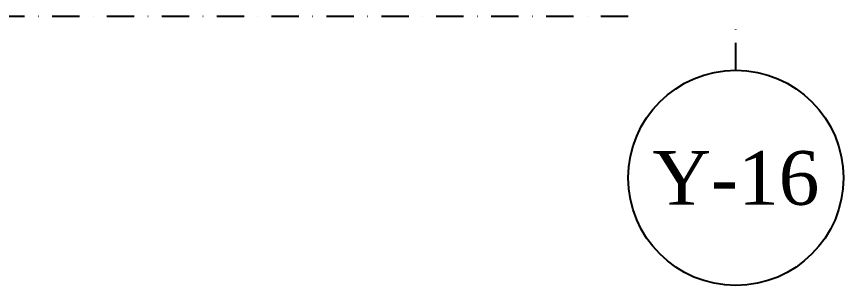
# Model space of a CAD drawing. Header units: inches. Extents: x -772 to 6765, y -813 to 4093.
# Drawn here: x 6380.3 to 6764.5, y 2425 to 2550 of the extents above; entities that cross this region are included whole.
import ezdxf
from ezdxf.enums import TextEntityAlignment as Align

# ---------------------------------------------------------------- set-up
doc = ezdxf.new("R2010")
doc.units = ezdxf.units.IN
doc.header["$MEASUREMENT"] = 0
doc.linetypes.add('DASHDOT', pattern=[25.4, 12.7, -6.35, 0, -6.35])
for name, color, linetype in [('H_STR_Aks', 250, 'DASHDOT'), ('H_STR_AksCemberi', 106, 'Continuous'), ('H_STR_AksYazi', 91, 'Continuous')]:
    doc.layers.add(name, color=color, linetype=linetype)
doc.styles.add('HG', font='times.ttf')

# ---------------------------------------------------------------- blocks, each defined once
blk = doc.blocks.new('Not_Aks_Balon')
at = {"layer": 'H_STR_AksCemberi'}
blk.add_circle((0, 0), 50, dxfattribs=at)
at = {"layer": 'H_STR_AksYazi', "style": 'HG'}
blk.add_attdef('AKSNO', text='', height=25, dxfattribs=at).set_placement((0, 0), align=Align.MIDDLE_CENTER)

msp = doc.modelspace()

# ---------------------------------------------------------------- linework, layer by layer
at = {"layer": 'H_STR_Aks'}
for p, q in [((6664.509, 2550), (-659.052, 2550)), ((6714.509, 2525), (6714.509, 2550))]:
    msp.add_line(p, q, dxfattribs=at)

# ---------------------------------------------------------------- block references
at = {"layer": 'H_STR_AksCemberi'}
msp.add_blockref('Not_Aks_Balon', (6714.509, 2475), dxfattribs=at).add_auto_attribs({'AKSNO': 'Y-16'})

doc.saveas('drawing.dxf')
